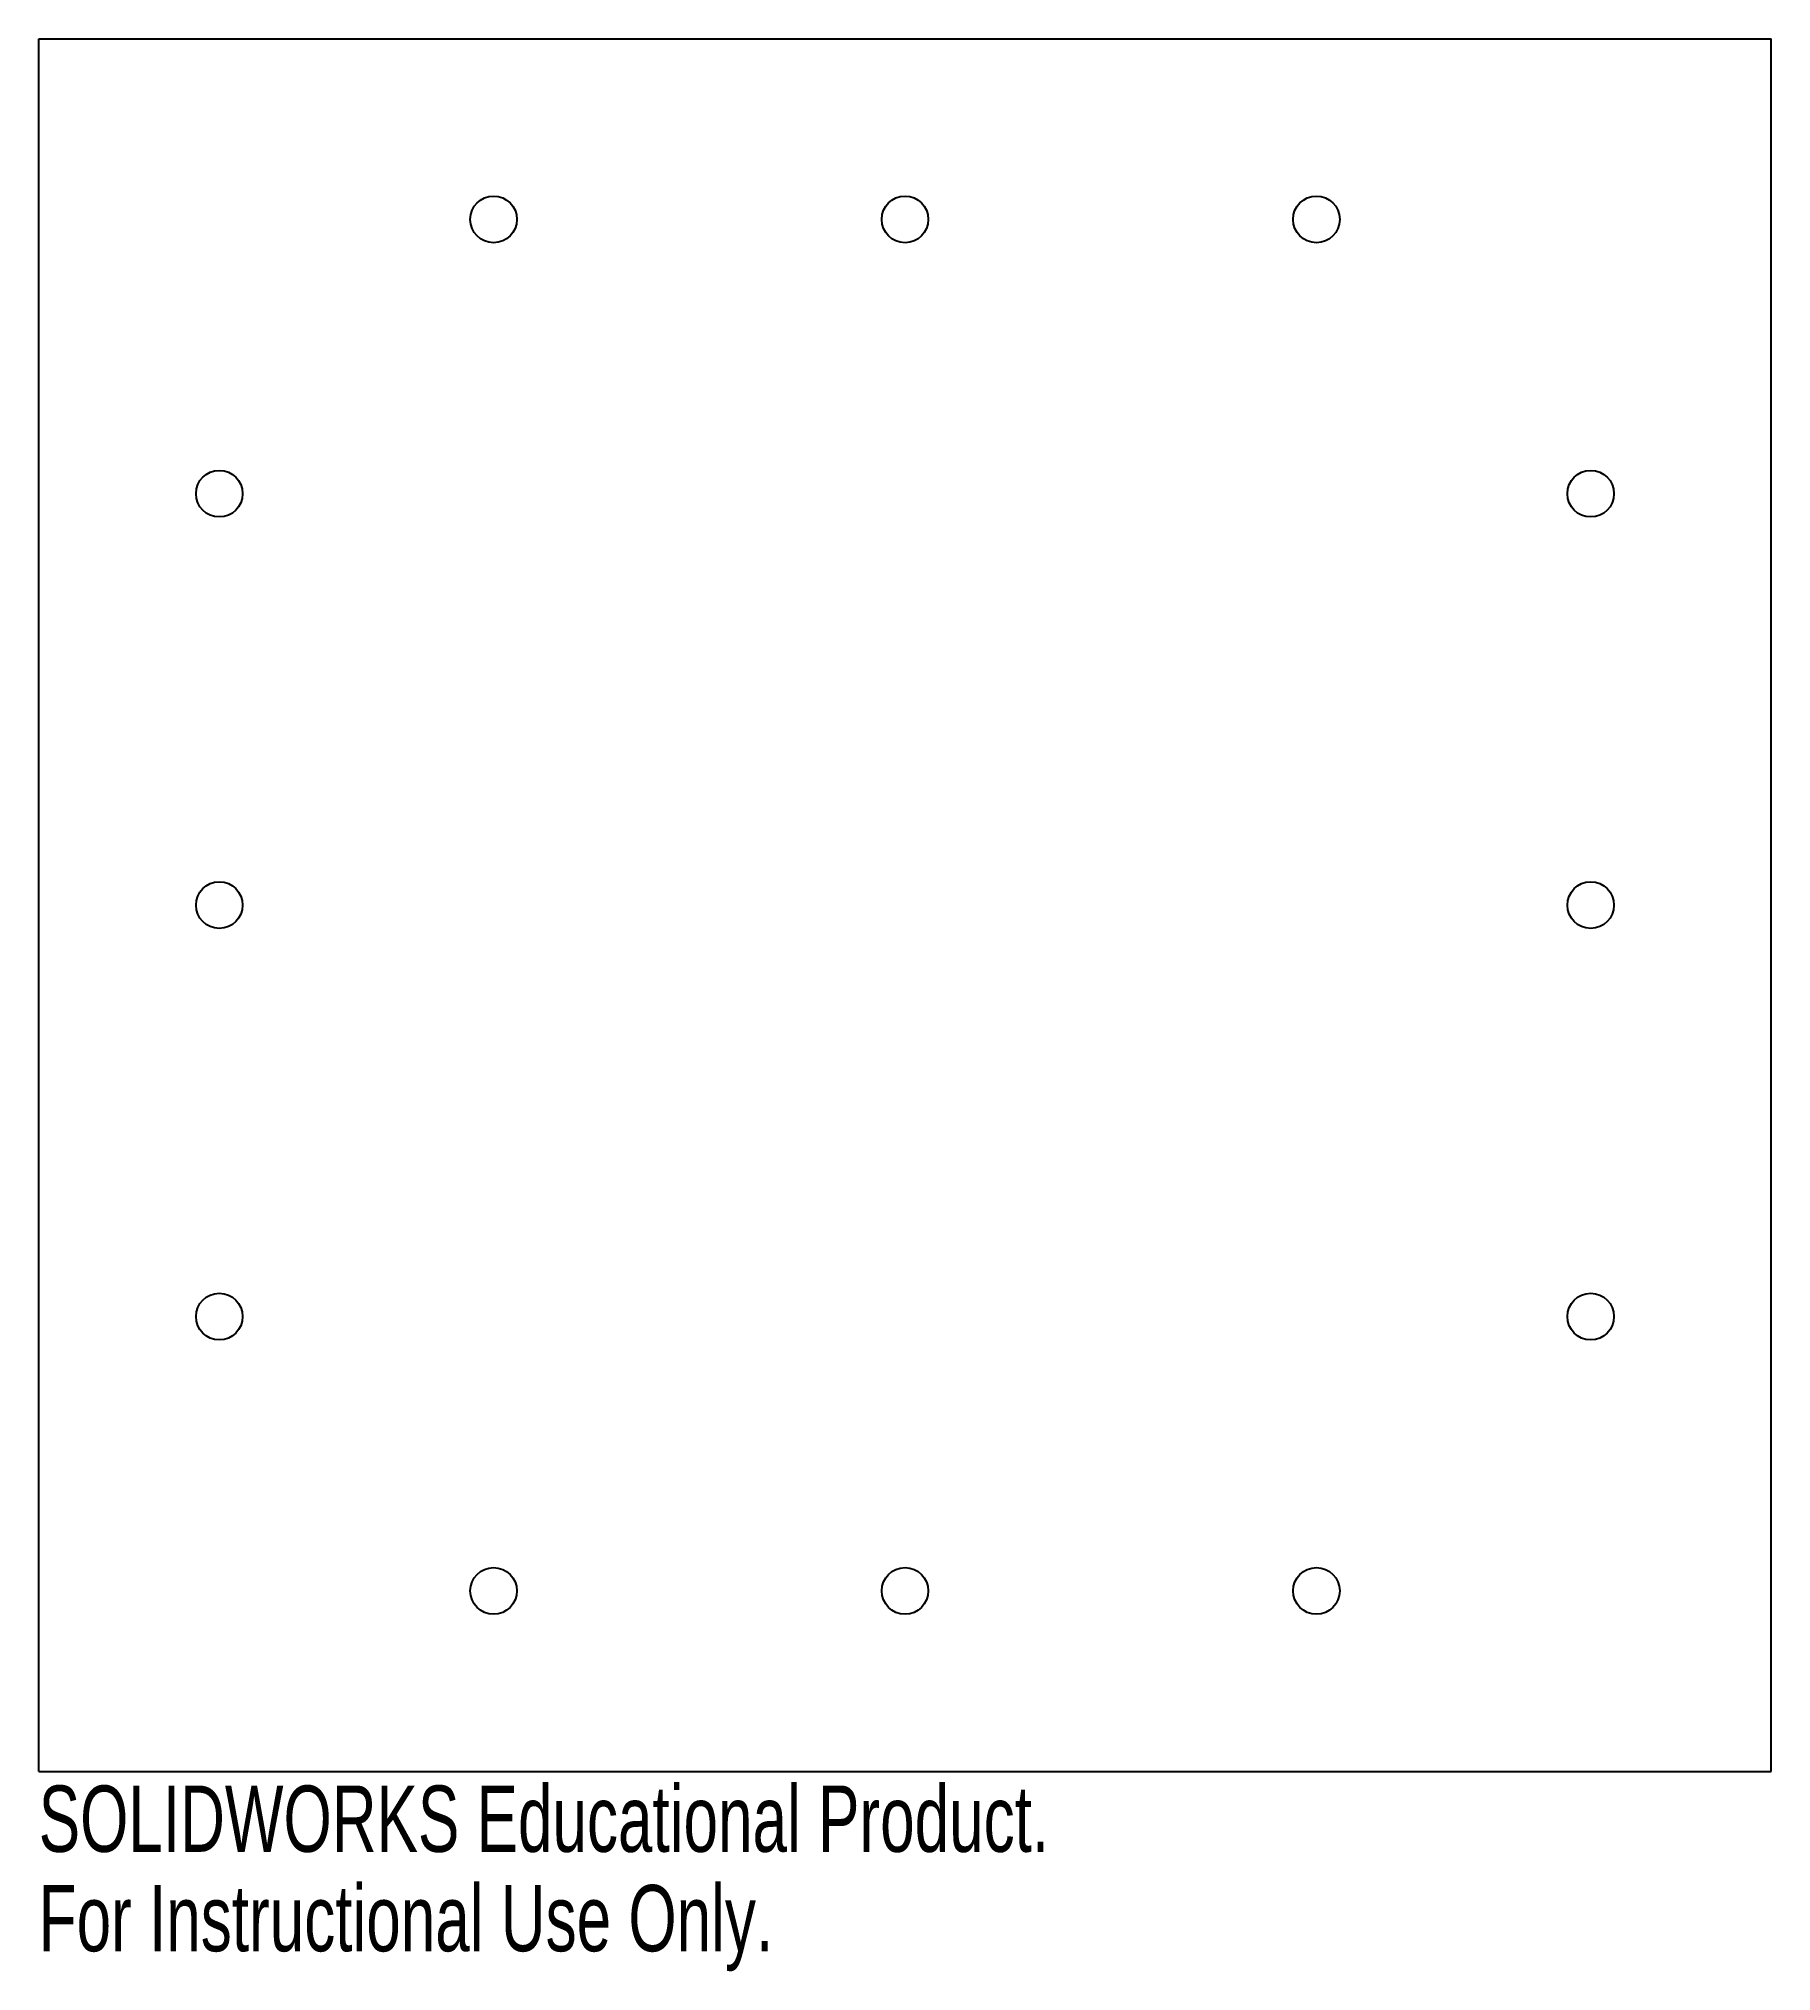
# Model space of a CAD drawing. Header units: millimetres. Extents: x -63 to 63, y -78 to 63.
import ezdxf

# ---------------------------------------------------------------- set-up
doc = ezdxf.new("R2010")
doc.units = ezdxf.units.MM
doc.styles.add('SLDTEXTSTYLE0', font='TXT', dxfattribs={"width": 0.7})

msp = doc.modelspace()

# ---------------------------------------------------------------- linework, layer by layer
at = {"color": 7, "linetype": 'Continuous', "lineweight": 25}
for p, q in [((-63.17, 63.17), (63.17, 63.17)), ((-63.17, -63.17), (-63.17, 63.17)), ((63.17, -63.17), (63.17, 63.17)), ((-63.17, -63.17), (63.17, -63.17))]:
    msp.add_line(p, q, dxfattribs=at)
for centre in [(-30, 50), (0, 50), (30, 50), (-50, 30), (50, 30), (-50, 0), (50, 0), (-50, -30), (50, -30), (-30, -50), (0, -50), (30, -50)]:
    msp.add_circle(centre, 1.7, dxfattribs=at)

# ---------------------------------------------------------------- texts
at = {"color": 7, "linetype": 'Continuous', "char_height": 4.8336, "attachment_point": 1, "style": 'SLDTEXTSTYLE0'}
for s, insert in [('SOLIDWORKS Educational Product.', (-63.17, -64.19)), ('For Instructional Use Only.', (-63.17, -71.44))]:
    msp.add_mtext(s, dxfattribs=dict(at, insert=insert))

doc.saveas('drawing.dxf')
